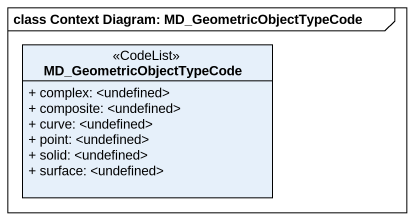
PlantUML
@startuml
mainframe class Context Diagram: MD_GeometricObjectTypeCode
hide circle
hide empty members
skinparam classAttributeIconSize 0
class MD_GeometricObjectTypeCode <<CodeList>> {
  + complex: <undefined>
  + composite: <undefined>
  + curve: <undefined>
  + point: <undefined>
  + solid: <undefined>
  + surface: <undefined>
}
@enduml
